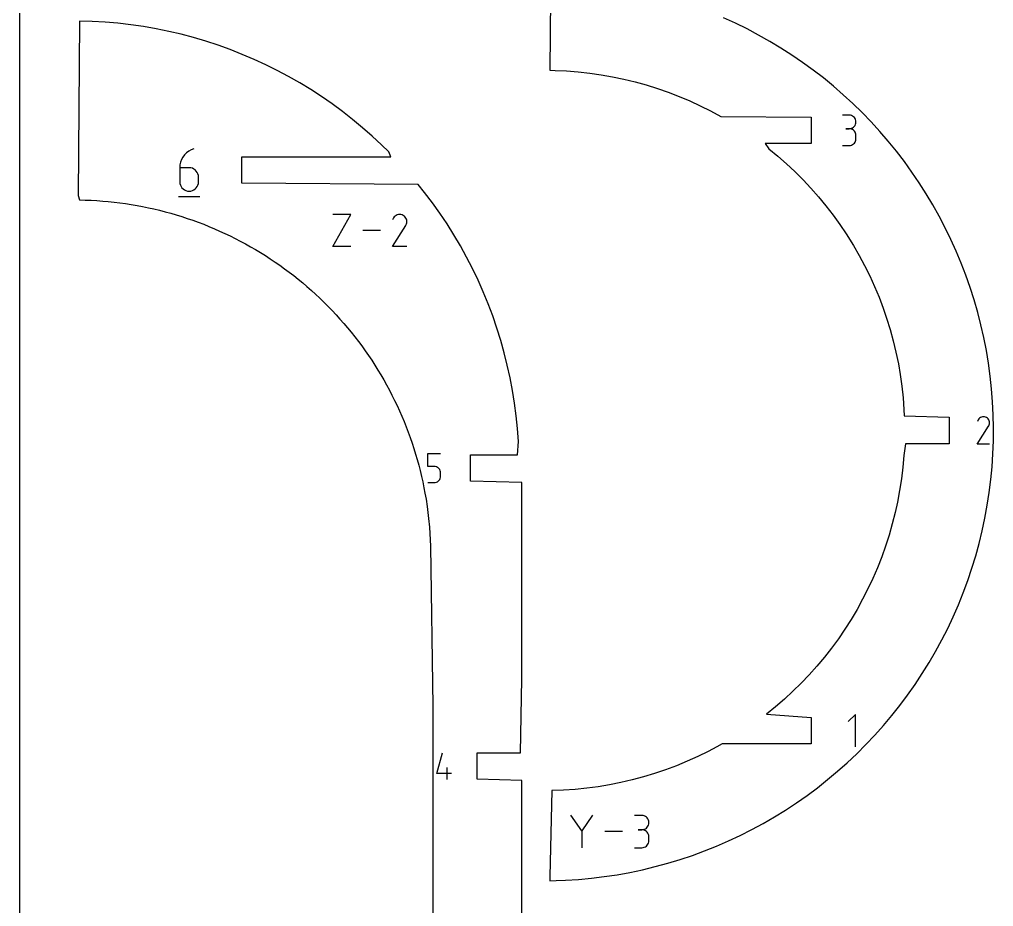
# Model space of a CAD drawing. Extents: x 0 to 1219, y 0 to 609.
# Drawn here: x 0 to 110.7, y 109.2 to 210 of the extents above; entities that cross this region are included whole.
import ezdxf

# ---------------------------------------------------------------- set-up
doc = ezdxf.new("R2010")
doc.units = 0

msp = doc.modelspace()

# ---------------------------------------------------------------- linework, layer by layer
at = {"layer": 'annotation', "color": 1}
for p, q in [((94.301088, 199.167262), (93.534086, 199.167262)), ((94.439035, 199.154881), (94.301088, 199.167262)), ((94.568839, 199.119198), (94.439035, 199.154881)), ((94.68834, 199.062409), (94.568839, 199.119198)), ((94.795379, 198.986709), (94.68834, 199.062409)), ((94.887798, 198.894291), (94.795379, 198.986709)), ((94.963438, 198.787351), (94.887798, 198.894291)), ((95.020139, 198.668084), (94.963438, 198.787351)), ((95.055743, 198.538683), (95.020139, 198.668084)), ((95.020139, 198.133456), (95.055743, 198.263359)), ((95.06809, 198.401343), (95.055743, 198.538683)), ((95.055743, 198.263359), (95.06809, 198.401343)), ((95.06809, 198.401343), (95.06809, 198.401343)), ((94.301088, 197.633258), (93.917046, 197.633258)), ((93.917046, 197.633258), (94.301088, 197.633258)), ((94.301088, 197.633258), (94.439035, 197.645643)), ((94.439035, 197.620876), (94.301088, 197.633258)), ((94.301088, 197.633258), (94.301088, 197.633258)), ((94.439035, 197.645643), (94.568839, 197.681347)), ((94.568839, 197.585194), (94.439035, 197.620876)), ((94.568839, 197.681347), (94.68834, 197.738192)), ((94.68834, 197.528405), (94.568839, 197.585194)), ((94.68834, 197.738192), (94.795379, 197.814002)), ((94.795379, 197.452704), (94.68834, 197.528405)), ((94.795379, 197.814002), (94.887798, 197.906601)), ((94.887798, 197.360287), (94.795379, 197.452704)), ((94.887798, 197.906601), (94.963438, 198.013811)), ((94.963438, 197.253347), (94.887798, 197.360287)), ((94.963438, 198.013811), (95.020139, 198.133456)), ((95.020139, 197.13408), (94.963438, 197.253347)), ((95.055743, 197.004679), (95.020139, 197.13408)), ((94.795379, 195.89786), (94.887798, 195.99026)), ((94.887798, 195.99026), (94.963438, 196.097192)), ((94.963438, 196.097192), (95.020139, 196.216469)), ((95.020139, 196.216469), (95.055743, 196.3459)), ((95.06809, 196.867339), (95.055743, 197.004679)), ((95.055743, 196.3459), (95.06809, 196.483297)), ((95.06809, 196.483297), (95.06809, 196.867339)), ((95.06809, 196.867339), (95.06809, 196.867339)), ((18.981342, 194.874751), (18.760073, 194.652543)), ((19.233515, 195.064917), (18.981342, 194.874751)), ((19.513717, 195.219178), (19.233515, 195.064917)), ((19.819069, 195.333666), (19.513717, 195.219178)), ((19.819069, 195.333666), (19.819069, 195.333666)), ((93.534086, 195.717378), (94.301088, 195.717378)), ((94.301088, 195.717378), (94.439035, 195.729752)), ((94.301088, 195.717378), (94.301088, 195.717378)), ((94.439035, 195.729752), (94.568839, 195.765417)), ((94.568839, 195.765417), (94.68834, 195.822183)), ((94.68834, 195.822183), (94.795379, 195.89786)), ((18.310456, 193.832319), (18.241568, 193.520594)), ((18.421753, 194.127462), (18.310456, 193.832319)), ((18.572585, 194.402158), (18.421753, 194.127462)), ((18.760073, 194.652543), (18.572585, 194.402158)), ((18.241568, 193.520594), (18.217966, 193.196152)), ((18.217966, 193.196152), (18.217966, 191.600768)), ((19.283863, 193.196152), (18.217966, 193.196152)), ((19.475567, 193.179044), (19.283863, 193.196152)), ((19.655954, 193.129704), (19.475567, 193.179044)), ((19.822024, 193.051107), (19.655954, 193.129704)), ((19.970776, 192.946229), (19.822024, 193.051107)), ((20.09921, 192.818045), (19.970776, 192.946229)), ((20.204325, 192.669531), (20.09921, 192.818045)), ((20.283122, 192.503661), (20.204325, 192.669531)), ((18.217966, 191.600768), (18.217966, 191.600768)), ((18.217966, 191.600768), (18.235175, 191.409022)), ((20.332601, 192.323413), (20.283122, 192.503661)), ((20.349761, 192.13176), (20.332601, 192.323413)), ((20.332601, 191.409022), (20.349761, 191.600768)), ((20.349761, 191.600768), (20.349761, 192.13176)), ((20.349761, 192.13176), (20.349761, 192.13176)), ((18.235175, 191.409022), (18.284777, 191.228525)), ((18.284777, 191.228525), (18.363735, 191.062295)), ((18.363735, 191.062295), (18.469012, 190.913353)), ((18.469012, 190.913353), (18.59757, 190.78472)), ((18.59757, 190.78472), (18.746371, 190.679414)), ((18.746371, 190.679414), (18.912379, 190.600457)), ((18.912379, 190.600457), (19.092555, 190.550867)), ((19.092555, 190.550867), (19.283863, 190.533666)), ((19.283863, 190.533666), (19.475567, 190.550867)), ((19.283863, 190.533666), (19.283863, 190.533666)), ((19.475567, 190.550867), (19.655954, 190.600457)), ((19.655954, 190.600457), (19.822024, 190.679414)), ((19.822024, 190.679414), (19.970776, 190.78472)), ((19.970776, 190.78472), (20.09921, 190.913353)), ((20.09921, 190.913353), (20.204325, 191.062295)), ((20.204325, 191.062295), (20.283122, 191.228525)), ((20.283122, 191.228525), (20.332601, 191.409022)), ((18.084465, 189.933666), (20.484465, 189.933666)), ((35.628419, 184.2328), (37.65949, 187.890746)), ((37.65949, 187.890746), (35.628419, 187.890746)), ((42.51229, 187.483997), (42.405621, 187.279376)), ((42.59694, 187.604033), (42.51229, 187.483997)), ((42.698502, 187.704235), (42.59694, 187.604033)), ((42.813886, 187.7838), (42.698502, 187.704235)), ((42.940003, 187.841928), (42.813886, 187.7838)), ((43.073765, 187.877814), (42.940003, 187.841928)), ((43.212083, 187.890656), (43.073765, 187.877814)), ((43.351868, 187.879653), (43.212083, 187.890656)), ((43.490031, 187.844002), (43.351868, 187.879653)), ((43.623483, 187.7829), (43.490031, 187.844002)), ((43.742842, 187.698144), (43.623483, 187.7829)), ((43.623483, 187.7829), (43.623483, 187.7829)), ((43.842639, 187.596437), (43.742842, 187.698144)), ((43.921986, 187.480896), (43.842639, 187.596437)), ((43.979997, 187.354639), (43.921986, 187.480896)), ((44.015784, 187.220783), (43.979997, 187.354639)), ((44.02846, 187.082444), (44.015784, 187.220783)), ((41.031665, 186.061773), (39.031563, 186.061773)), ((42.403327, 184.232771), (43.904493, 186.649455)), ((43.904493, 186.649455), (43.906287, 186.651676)), ((43.904493, 186.649455), (43.904493, 186.649455)), ((43.906287, 186.651676), (43.908008, 186.653915)), ((43.908008, 186.653915), (43.909667, 186.656193)), ((43.909667, 186.656193), (43.911275, 186.658527)), ((43.911275, 186.658527), (43.912843, 186.660936)), ((43.912843, 186.660936), (43.914382, 186.66344)), ((43.914382, 186.66344), (43.915905, 186.666057)), ((43.915905, 186.666057), (43.917422, 186.668806)), ((43.917422, 186.668806), (43.918945, 186.671707)), ((43.918945, 186.671707), (43.980928, 186.804789)), ((43.918945, 186.671707), (43.918945, 186.671707)), ((43.980928, 186.804789), (44.017137, 186.94274)), ((44.017137, 186.94274), (44.02846, 187.082444)), ((37.65949, 184.2328), (35.628419, 184.2328)), ((44.027908, 184.232771), (42.403327, 184.232771)), ((108.955846, 164.550667), (108.864659, 164.375743)), ((109.028211, 164.653281), (108.955846, 164.550667)), ((109.115033, 164.73894), (109.028211, 164.653281)), ((109.21367, 164.806958), (109.115033, 164.73894)), ((109.321484, 164.856649), (109.21367, 164.806958)), ((109.435832, 164.887327), (109.321484, 164.856649)), ((109.554075, 164.898306), (109.435832, 164.887327)), ((109.673572, 164.888899), (109.554075, 164.898306)), ((109.791683, 164.858422), (109.673572, 164.888899)), ((109.905767, 164.806188), (109.791683, 164.858422)), ((110.007802, 164.733733), (109.905767, 164.806188)), ((109.905767, 164.806188), (109.905767, 164.806188)), ((110.093115, 164.646787), (110.007802, 164.733733)), ((110.160947, 164.548016), (110.093115, 164.646787)), ((110.147526, 163.839144), (110.148997, 163.841059)), ((110.148997, 163.841059), (110.150415, 163.843006)), ((110.150415, 163.843006), (110.15179, 163.845001)), ((110.15179, 163.845001), (110.15313, 163.84706)), ((110.15313, 163.84706), (110.154446, 163.849201)), ((110.154446, 163.849201), (110.155748, 163.851438)), ((110.155748, 163.851438), (110.157045, 163.853788)), ((110.157045, 163.853788), (110.158347, 163.856268)), ((110.158347, 163.856268), (110.211334, 163.970035)), ((110.158347, 163.856268), (110.158347, 163.856268)), ((110.210538, 164.440083), (110.160947, 164.548016)), ((110.241131, 164.325654), (110.210538, 164.440083)), ((110.211334, 163.970035), (110.242288, 164.087965)), ((110.251967, 164.207393), (110.241131, 164.325654)), ((110.242288, 164.087965), (110.251967, 164.207393)), ((108.862698, 161.771306), (110.145992, 163.837246)), ((110.145992, 163.837246), (110.147526, 163.839144)), ((110.145992, 163.837246), (110.145992, 163.837246)), ((110.251495, 161.771306), (108.862698, 161.771306)), ((46.392559, 159.247784), (46.392559, 160.719969)), ((46.392559, 160.719969), (47.860806, 160.719969)), ((47.126683, 159.247784), (46.392559, 159.247784)), ((47.258498, 159.236001), (47.126683, 159.247784)), ((47.382621, 159.202018), (47.258498, 159.236001)), ((47.496965, 159.147886), (47.382621, 159.202018)), ((47.599444, 159.075652), (47.496965, 159.147886)), ((47.687969, 158.987367), (47.599444, 159.075652)), ((47.760455, 158.88508), (47.687969, 158.987367)), ((47.814814, 158.770839), (47.760455, 158.88508)), ((47.84896, 158.646695), (47.814814, 158.770839)), ((47.860806, 158.514697), (47.84896, 158.646695)), ((47.860806, 158.148983), (47.860806, 158.514697)), ((47.860806, 158.514697), (47.860806, 158.514697)), ((46.392559, 157.41403), (47.126683, 157.41403)), ((47.126683, 157.41403), (47.258443, 157.425877)), ((47.126683, 157.41403), (47.126683, 157.41403)), ((47.258443, 157.425877), (47.382538, 157.460031)), ((47.382538, 157.460031), (47.496873, 157.514412)), ((47.496873, 157.514412), (47.599358, 157.58694)), ((47.599358, 157.58694), (47.687901, 157.675535)), ((47.687901, 157.675535), (47.760409, 157.778117)), ((47.760409, 157.778117), (47.81479, 157.892605)), ((47.81479, 157.892605), (47.848953, 158.016921)), ((47.848953, 158.016921), (47.860806, 158.148983)), ((95.00628, 131.070957), (94.185718, 130.250163)), ((95.00628, 127.379931), (95.00628, 131.070957)), ((47.423406, 124.363484), (48.091675, 126.707153)), ((49.096726, 124.363484), (47.423406, 124.363484)), ((48.595145, 123.693514), (48.595145, 125.031943)), ((63.899215, 117.827295), (62.670306, 119.604465)), ((65.127893, 119.604465), (63.899215, 117.827295)), ((70.723713, 119.600075), (69.905596, 119.600075)), ((70.870854, 119.586868), (70.723713, 119.600075)), ((71.009308, 119.548807), (70.870854, 119.586868)), ((71.136773, 119.488234), (71.009308, 119.548807)), ((71.250945, 119.407488), (71.136773, 119.488234)), ((71.349523, 119.308912), (71.250945, 119.407488)), ((71.430204, 119.194845), (71.349523, 119.308912)), ((71.490684, 119.067629), (71.430204, 119.194845)), ((71.430204, 118.369754), (71.490684, 118.497373)), ((71.52866, 118.929605), (71.490684, 119.067629)), ((71.490684, 118.497373), (71.52866, 118.635933)), ((71.541831, 118.783113), (71.52866, 118.929605)), ((71.52866, 118.635933), (71.541831, 118.783113)), ((71.541831, 118.783113), (71.541831, 118.783113)), ((63.899215, 117.970309), (63.899215, 115.920049)), ((68.524373, 117.762257), (66.509924, 117.762257)), ((70.723713, 117.96384), (70.314077, 117.96384)), ((70.314077, 117.96384), (70.723713, 117.96384)), ((70.723713, 117.96384), (70.870854, 117.97705)), ((70.870854, 117.950633), (70.723713, 117.96384)), ((70.723713, 117.96384), (70.723713, 117.96384)), ((70.870854, 117.97705), (71.009308, 118.015133)), ((71.009308, 117.912572), (70.870854, 117.950633)), ((71.009308, 118.015133), (71.136773, 118.075767)), ((71.136773, 117.851999), (71.009308, 117.912572)), ((71.136773, 118.075767), (71.250945, 118.156629)), ((71.250945, 117.771254), (71.136773, 117.851999)), ((71.250945, 118.156629), (71.349523, 118.255399)), ((71.349523, 117.672677), (71.250945, 117.771254)), ((71.349523, 118.255399), (71.430204, 118.369754)), ((71.430204, 117.558611), (71.349523, 117.672677)), ((71.490684, 117.431395), (71.430204, 117.558611)), ((71.52866, 117.29337), (71.490684, 117.431395)), ((71.349523, 116.211347), (71.430204, 116.325406)), ((71.430204, 116.325406), (71.490684, 116.452632)), ((71.490684, 116.452632), (71.52866, 116.590689)), ((71.541831, 117.146878), (71.52866, 117.29337)), ((71.52866, 116.590689), (71.541831, 116.737242)), ((71.541831, 116.737242), (71.541831, 117.146878)), ((71.541831, 117.146878), (71.541831, 117.146878)), ((69.905596, 115.92028), (70.723713, 115.92028)), ((70.723713, 115.92028), (70.870854, 115.933479)), ((70.723713, 115.92028), (70.723713, 115.92028)), ((70.870854, 115.933479), (71.009308, 115.971521)), ((71.009308, 115.971521), (71.136773, 116.032069)), ((71.136773, 116.032069), (71.250945, 116.11279)), ((71.250945, 116.11279), (71.349523, 116.211347))]:
    msp.add_line(p, q, dxfattribs=at)
at = {"layer": 'boundary', "color": 5}
for p, q in [((60.38188, 214.496945), (60.288522, 204.26577)), ((6.813543, 209.864509), (6.6675, 190.050501)), ((8.274246, 209.822403), (6.813543, 209.864509)), ((9.733132, 209.738215), (8.274246, 209.822403)), ((11.188978, 209.612036), (9.733132, 209.738215)), ((12.640585, 209.443956), (11.188978, 209.612036)), ((14.086742, 209.234103), (12.640585, 209.443956)), ((15.526262, 208.982677), (14.086742, 209.234103)), ((81.363839, 209.611466), (80.021178, 210.221213)), ((82.688368, 208.963279), (81.363839, 209.611466)), ((16.957921, 208.689859), (15.526262, 208.982677)), ((18.380557, 208.355935), (16.957921, 208.689859)), ((19.792983, 207.98114), (18.380557, 208.355935)), ((83.993673, 208.27719), (82.688368, 208.963279)), ((85.278666, 207.553772), (83.993673, 208.27719)), ((21.194012, 207.565806), (19.792983, 207.98114)), ((22.582481, 207.110262), (21.194012, 207.565806)), ((23.957251, 206.61492), (22.582481, 207.110262)), ((86.542273, 206.79362), (85.278666, 207.553772)), ((25.317185, 206.080147), (23.957251, 206.61492)), ((26.661132, 205.5064), (25.317185, 206.080147)), ((87.783455, 205.997368), (86.542273, 206.79362)), ((89.001167, 205.165674), (87.783455, 205.997368)), ((27.987989, 204.894185), (26.661132, 205.5064)), ((29.296654, 204.243995), (27.987989, 204.894185)), ((90.194412, 204.299239), (89.001167, 205.165674)), ((30.586025, 203.556355), (29.296654, 204.243995)), ((60.288522, 204.26577), (60.873107, 204.251874)), ((60.873107, 204.251874), (62.187469, 204.191799)), ((62.187469, 204.191799), (63.499199, 204.089496)), ((63.499199, 204.089496), (64.806978, 203.9451)), ((64.806978, 203.9451), (66.109429, 203.758742)), ((66.109429, 203.758742), (67.405226, 203.530626)), ((91.362188, 203.398782), (90.194412, 204.299239)), ((31.855062, 202.831847), (30.586025, 203.556355)), ((33.102672, 202.071059), (31.855062, 202.831847)), ((67.405226, 203.530626), (68.69301, 203.260987)), ((68.69301, 203.260987), (69.971469, 202.950093)), ((69.971469, 202.950093), (71.239279, 202.59827)), ((71.239279, 202.59827), (72.495117, 202.205891)), ((92.503524, 202.465041), (91.362188, 203.398782)), ((34.327852, 201.274638), (33.102672, 202.071059)), ((72.495117, 202.205891), (73.737686, 201.773351)), ((73.737686, 201.773351), (74.965728, 201.301102)), ((93.617488, 201.498796), (92.503524, 202.465041)), ((94.703142, 200.500854), (93.617488, 201.498796)), ((35.529559, 200.443264), (34.327852, 201.274638)), ((36.7068, 199.577594), (35.529559, 200.443264)), ((74.965728, 201.301102), (76.177948, 200.789626)), ((76.177948, 200.789626), (77.373102, 200.239456)), ((95.759588, 199.472035), (94.703142, 200.500854)), ((37.85862, 198.67837), (36.7068, 199.577594)), ((77.373102, 200.239456), (78.549951, 199.651163)), ((78.549951, 199.651163), (79.707293, 199.025355)), ((96.785945, 198.413196), (95.759588, 199.472035)), ((38.984047, 197.746329), (37.85862, 198.67837)), ((79.707293, 199.025355), (89.984021, 198.944269)), ((89.984021, 198.944269), (89.984021, 195.94427)), ((97.781365, 197.325225), (96.785945, 198.413196)), ((40.082127, 196.782222), (38.984047, 197.746329)), ((98.745014, 196.20902), (97.781365, 197.325225)), ((41.151975, 195.786905), (40.082127, 196.782222)), ((89.984021, 195.94427), (84.747985, 195.94427)), ((84.747985, 195.94427), (85.160145, 195.357481)), ((99.676096, 195.065512), (98.745014, 196.20902)), ((41.96012, 194.990379), (41.151975, 195.786905)), ((42.212681, 194.433666), (41.96012, 194.990379)), ((85.160145, 195.357481), (86.176059, 194.521452)), ((100.573835, 193.895641), (99.676096, 195.065512)), ((25.284465, 191.433667), (25.284465, 194.433666)), ((25.284465, 194.433666), (42.212681, 194.433666)), ((86.176059, 194.521452), (87.164577, 193.653213)), ((101.43749, 192.700386), (100.573835, 193.895641)), ((87.164577, 193.653213), (88.124686, 192.753642)), ((88.124686, 192.753642), (89.055375, 191.823686)), ((102.266346, 191.480739), (101.43749, 192.700386)), ((89.055375, 191.823686), (89.9557, 190.864306)), ((45.313647, 191.283667), (25.284465, 191.433667)), ((46.047364, 190.371416), (45.313647, 191.283667)), ((89.9557, 190.864306), (90.82473, 189.876482)), ((103.059707, 190.237713), (102.266346, 191.480739)), ((6.6675, 190.050501), (6.831007, 189.541981)), ((6.831007, 189.541981), (7.469933, 189.52127)), ((7.469933, 189.52127), (8.143972, 189.49942)), ((8.143972, 189.49942), (8.782216, 189.458036)), ((8.782216, 189.458036), (9.454879, 189.414421)), ((9.454879, 189.414421), (10.091739, 189.352357)), ((10.091739, 189.352357), (10.762333, 189.287006)), ((46.929977, 189.206843), (46.047364, 190.371416)), ((90.82473, 189.876482), (91.661559, 188.861241)), ((103.816919, 188.972341), (103.059707, 190.237713)), ((10.762333, 189.287006), (11.397137, 189.204304)), ((11.397137, 189.204304), (12.064991, 189.117297)), ((12.064991, 189.117297), (12.69704, 189.014061)), ((12.69704, 189.014061), (13.361459, 188.905537)), ((13.361459, 188.905537), (13.990081, 188.781834)), ((13.990081, 188.781834), (14.650394, 188.651894)), ((14.650394, 188.651894), (15.274901, 188.507855)), ((15.274901, 188.507855), (15.930428, 188.356661)), ((15.930428, 188.356661), (16.550165, 188.192403)), ((47.778654, 188.017345), (46.929977, 189.206843)), ((91.661559, 188.861241), (92.465331, 187.819632)), ((104.537345, 187.685671), (103.816919, 188.972341)), ((16.550165, 188.192403), (17.200251, 188.020102)), ((17.200251, 188.020102), (17.814524, 187.835831)), ((17.814524, 187.835831), (18.458483, 187.642654)), ((18.458483, 187.642654), (19.066655, 187.43852)), ((19.066655, 187.43852), (19.703853, 187.224644)), ((19.703853, 187.224644), (20.305245, 187.000868)), ((48.592691, 186.803859), (47.778654, 188.017345)), ((92.465331, 187.819632), (93.238894, 186.747378)), ((105.220395, 186.378774), (104.537345, 187.685671)), ((20.305245, 187.000868), (20.935016, 186.766532)), ((20.935016, 186.766532), (21.528989, 186.52334)), ((21.528989, 186.52334), (22.1507, 186.268792)), ((22.1507, 186.268792), (22.736613, 186.006448)), ((22.736613, 186.006448), (23.349634, 185.731966)), ((49.371434, 185.567452), (48.592691, 186.803859)), ((93.238894, 186.747378), (93.967672, 185.665851)), ((105.8655, 185.052738), (105.220395, 186.378774)), ((23.349634, 185.731966), (23.926857, 185.450734)), ((23.926857, 185.450734), (24.530557, 185.156602)), ((24.530557, 185.156602), (25.098451, 184.856781)), ((50.114218, 184.309093), (49.371434, 185.567452)), ((93.967672, 185.665851), (94.777299, 184.375109)), ((106.472127, 183.708663), (105.8655, 185.052738)), ((25.098451, 184.856781), (25.692211, 184.543303)), ((25.692211, 184.543303), (26.25018, 184.225209)), ((26.25018, 184.225209), (26.833409, 183.892713)), ((26.833409, 183.892713), (27.380828, 183.556676)), ((50.820419, 183.029856), (50.114218, 184.309093)), ((94.777299, 184.375109), (95.435358, 183.235734)), ((27.380828, 183.556676), (27.952914, 183.205497)), ((27.952914, 183.205497), (28.489214, 182.851892)), ((28.489214, 182.851892), (29.0496, 182.482407)), ((51.489461, 181.730801), (50.820419, 183.029856)), ((95.435358, 183.235734), (96.056444, 182.075796)), ((107.039764, 182.347661), (106.472127, 183.708663)), ((29.0496, 182.482407), (29.574189, 182.111611)), ((29.574189, 182.111611), (30.122294, 181.724192)), ((30.122294, 181.724192), (30.634593, 181.33661)), ((52.120782, 180.413015), (51.489461, 181.730801)), ((96.056444, 182.075796), (96.639919, 180.896501)), ((107.567942, 180.970866), (107.039764, 182.347661)), ((30.634593, 181.33661), (31.169856, 180.931653)), ((31.169856, 180.931653), (31.669322, 180.527694)), ((31.669322, 180.527694), (32.191209, 180.105602)), ((96.639919, 180.896501), (97.185211, 179.699066)), ((108.056229, 179.579422), (107.567942, 180.970866)), ((32.191209, 180.105602), (32.677289, 179.685705)), ((32.677289, 179.685705), (33.185262, 179.246897)), ((52.713866, 179.077577), (52.120782, 180.413015)), ((97.185211, 179.699066), (97.691735, 178.484717)), ((108.504214, 178.174485), (108.056229, 179.579422)), ((33.185262, 179.246897), (33.65744, 178.81154)), ((33.65744, 178.81154), (34.150997, 178.356472)), ((34.150997, 178.356472), (34.608751, 177.906136)), ((53.268217, 177.725613), (52.713866, 179.077577)), ((97.691735, 178.484717), (98.158964, 177.25472)), ((34.608751, 177.906136), (35.087386, 177.435259)), ((35.087386, 177.435259), (35.530218, 176.970435)), ((53.783368, 176.358218), (53.268217, 177.725613)), ((98.158964, 177.25472), (98.55803, 176.094501)), ((108.911529, 176.757221), (108.504214, 178.174485)), ((35.530218, 176.970435), (35.993448, 176.484202)), ((35.993448, 176.484202), (36.420877, 176.005412)), ((54.258908, 174.976565), (53.783368, 176.358218)), ((98.55803, 176.094501), (98.952672, 174.822616)), ((109.27783, 175.328813), (108.911529, 176.757221)), ((36.420877, 176.005412), (36.868237, 175.504296)), ((36.868237, 175.504296), (37.279791, 175.012091)), ((37.279791, 175.012091), (37.710821, 174.496593)), ((54.694425, 173.581762), (54.258908, 174.976565)), ((109.602811, 173.89044), (109.27783, 175.328813)), ((37.710821, 174.496593), (38.106061, 173.99153)), ((38.106061, 173.99153), (38.52034, 173.462136)), ((98.952672, 174.822616), (99.305248, 173.540262)), ((109.886212, 172.443295), (109.602811, 173.89044)), ((38.52034, 173.462136), (38.898826, 172.944803)), ((38.898826, 172.944803), (39.295935, 172.402014)), ((55.089563, 172.175009), (54.694425, 173.581762)), ((99.305248, 173.540262), (99.61786, 172.239026)), ((39.295935, 172.402014), (39.657235, 171.873021)), ((39.657235, 171.873021), (40.036769, 171.31733)), ((55.443986, 170.757439), (55.089563, 172.175009)), ((99.61786, 172.239026), (99.8886, 170.92377)), ((110.127785, 170.988587), (109.886212, 172.443295)), ((40.036769, 171.31733), (40.380504, 170.7773)), ((40.380504, 170.7773), (40.742092, 170.209222)), ((55.757424, 169.330269), (55.443986, 170.757439)), ((99.8886, 170.92377), (100.096742, 169.715256)), ((110.327342, 169.527518), (110.127785, 170.988587)), ((40.742092, 170.209222), (41.067886, 169.658828)), ((41.067886, 169.658828), (41.411176, 169.078876)), ((100.096742, 169.715256), (100.284614, 168.385962)), ((110.484706, 168.061309), (110.327342, 169.527518)), ((41.411176, 169.078876), (41.718655, 168.518781)), ((41.718655, 168.518781), (42.043284, 167.927445)), ((56.029585, 167.89464), (55.757424, 169.330269)), ((100.284614, 168.385962), (100.428228, 167.055932)), ((42.043284, 167.927445), (42.332114, 167.358382)), ((42.332114, 167.358382), (42.637773, 166.756162)), ((56.26027, 166.451758), (56.029585, 167.89464)), ((110.599754, 166.591173), (110.484706, 168.061309)), ((42.637773, 166.756162), (42.907639, 166.178871)), ((42.907639, 166.178871), (43.194025, 165.56624)), ((56.449266, 165.002843), (56.26027, 166.451758)), ((100.428228, 167.055932), (100.527688, 165.730476)), ((110.672383, 165.118332), (110.599754, 166.591173)), ((43.194025, 165.56624), (43.444616, 164.981531)), ((43.444616, 164.981531), (43.711448, 164.358925)), ((56.596429, 163.549072), (56.449266, 165.002843)), ((100.527688, 165.730476), (100.560553, 164.984857)), ((100.560553, 164.984857), (105.648676, 164.834857)), ((110.702542, 163.644008), (110.672383, 165.118332)), ((43.711448, 164.358925), (43.942475, 163.767663)), ((105.648676, 164.834857), (105.648676, 161.834857)), ((43.942475, 163.767663), (44.189483, 163.135501)), ((44.189483, 163.135501), (44.400707, 162.538611)), ((56.701625, 162.091643), (56.596429, 163.549072)), ((110.690201, 162.169429), (110.702542, 163.644008)), ((44.400707, 162.538611), (44.627671, 161.897241)), ((44.627671, 161.897241), (44.818826, 161.295754)), ((56.611381, 160.567), (56.701625, 162.091643)), ((100.714845, 161.834857), (100.498838, 160.497534)), ((105.648676, 161.834857), (100.714845, 161.834857)), ((110.635373, 160.695821), (110.690201, 162.169429)), ((44.818826, 161.295754), (45.025503, 160.645428)), ((45.025503, 160.645428), (45.196392, 160.040534)), ((51.259521, 157.567), (51.259521, 160.567)), ((51.259521, 160.567), (56.611381, 160.567)), ((110.538103, 159.224401), (110.635373, 160.695821)), ((45.196392, 160.040534), (45.382603, 159.381407)), ((100.498838, 160.497534), (100.384112, 159.159191)), ((45.382603, 159.381407), (45.533006, 158.774514)), ((45.533006, 158.774514), (45.69856, 158.106485)), ((100.384112, 159.159191), (100.226023, 157.829736)), ((110.398466, 157.756392), (110.538103, 159.224401)), ((45.69856, 158.106485), (45.828321, 157.499305)), ((45.828321, 157.499305), (45.973071, 156.821994)), ((57.086158, 157.417), (51.259521, 157.567)), ((57.08152, 135.074242), (57.086158, 157.417)), ((100.226023, 157.829736), (100.025788, 156.514226)), ((110.216583, 156.293022), (110.398466, 157.756392)), ((45.973071, 156.821994), (46.082027, 156.216907)), ((46.082027, 156.216907), (46.205845, 155.529292)), ((100.025788, 156.514226), (99.782489, 155.203971)), ((109.992602, 154.8355), (110.216583, 156.293022)), ((46.205845, 155.529292), (46.329654, 154.685886)), ((99.782489, 155.203971), (99.519433, 154.004945)), ((46.329654, 154.685886), (46.499384, 153.32717)), ((99.519433, 154.004945), (99.198468, 152.726947)), ((109.726715, 153.38504), (109.992602, 154.8355)), ((46.499384, 153.32717), (46.591044, 152.359992)), ((109.419134, 151.942842), (109.726715, 153.38504)), ((46.591044, 152.359992), (46.651469, 151.615492)), ((99.198468, 152.726947), (98.836528, 151.459946)), ((109.070126, 150.510109), (109.419134, 151.942842)), ((46.651469, 151.615492), (46.71382, 150.18095)), ((98.836528, 151.459946), (98.433998, 150.20525)), ((46.71382, 150.18095), (46.974685, 132.015808)), ((98.433998, 150.20525), (97.991304, 148.964159)), ((108.679967, 149.088027), (109.070126, 150.510109)), ((97.991304, 148.964159), (97.50888, 147.737961)), ((108.248991, 147.677779), (108.679967, 149.088027)), ((97.50888, 147.737961), (96.987247, 146.527926)), ((107.777555, 146.280538), (108.248991, 147.677779)), ((96.987247, 146.527926), (96.42693, 145.33531)), ((107.26605, 144.89746), (107.777555, 146.280538)), ((96.42693, 145.33531), (95.828518, 144.161346)), ((95.828518, 144.161346), (95.192639, 143.007251)), ((106.714903, 143.529702), (107.26605, 144.89746)), ((95.192639, 143.007251), (94.519939, 141.87422)), ((106.124564, 142.178392), (106.714903, 143.529702)), ((94.519939, 141.87422), (93.811127, 140.76343)), ((105.495528, 140.844655), (106.124564, 142.178392)), ((93.811127, 140.76343), (93.066923, 139.676031)), ((104.828321, 139.529599), (105.495528, 140.844655)), ((93.066923, 139.676031), (92.288108, 138.61315)), ((104.123495, 138.23432), (104.828321, 139.529599)), ((92.288108, 138.61315), (91.475486, 137.575887)), ((91.475486, 137.575887), (90.629897, 136.565316)), ((103.381634, 136.959889), (104.123495, 138.23432)), ((90.629897, 136.565316), (89.752222, 135.582488)), ((102.603349, 135.707364), (103.381634, 136.959889)), ((56.931519, 126.700333), (57.08152, 135.074242)), ((89.752222, 135.582488), (88.843371, 134.628416)), ((101.789295, 134.477791), (102.603349, 135.707364)), ((88.843371, 134.628416), (87.904284, 133.704094)), ((100.940143, 133.272185), (101.789295, 134.477791)), ((87.904284, 133.704094), (86.935936, 132.810478)), ((100.056607, 132.091553), (100.940143, 133.272185)), ((46.974685, 132.015808), (46.973346, 122.890501)), ((85.939324, 131.948491), (84.915485, 131.119027)), ((86.935936, 132.810478), (85.939324, 131.948491)), ((99.139413, 130.936875), (100.056607, 132.091553)), ((84.915485, 131.119027), (89.982565, 130.725444)), ((89.982565, 130.725444), (89.982564, 127.725444)), ((98.189322, 129.809105), (99.139413, 130.936875)), ((97.207125, 128.709184), (98.189322, 129.809105)), ((96.193635, 127.638023), (97.207125, 128.709184)), ((79.24723, 127.388054), (78.261937, 126.87093)), ((79.844198, 127.725444), (79.24723, 127.388054)), ((89.982564, 127.725444), (79.844198, 127.725444)), ((95.149701, 126.596517), (96.193635, 127.638023)), ((52.027492, 123.700333), (52.027492, 126.700333)), ((52.027492, 126.700333), (56.931519, 126.700333)), ((77.078651, 126.291209), (75.877316, 125.749875)), ((78.261937, 126.87093), (77.078651, 126.291209)), ((94.076184, 125.585525), (95.149701, 126.596517)), ((74.659194, 125.247487), (73.425522, 124.784567)), ((75.877316, 125.749875), (74.659194, 125.247487)), ((92.973981, 124.60589), (94.076184, 125.585525)), ((72.177594, 124.361596), (70.916704, 123.979009)), ((73.425522, 124.784567), (72.177594, 124.361596)), ((91.844004, 123.658426), (92.973981, 124.60589)), ((46.973346, 122.890501), (46.973346, 102.42319)), ((57.08152, 123.550333), (52.027492, 123.700333)), ((57.08152, 122.281748), (57.08152, 123.550333)), ((67.069347, 123.077313), (65.769769, 122.85981)), ((68.361258, 123.336535), (67.069347, 123.077313)), ((69.644153, 123.637203), (68.361258, 123.336535)), ((70.916704, 123.979009), (69.644153, 123.637203)), ((90.687201, 122.743917), (91.844004, 123.658426)), ((57.08152, 109.48943), (57.08152, 122.281748)), ((60.521753, 122.410806), (60.288522, 112.637032)), ((61.838493, 122.459628), (60.521753, 122.410806)), ((63.152995, 122.550807), (61.838493, 122.459628)), ((64.463874, 122.684247), (63.152995, 122.550807)), ((65.769769, 122.85981), (64.463874, 122.684247)), ((88.296937, 121.016783), (89.504513, 121.863126)), ((89.504513, 121.863126), (90.687201, 122.743917)), ((87.065474, 120.205591), (88.296937, 121.016783)), ((85.811139, 119.430226), (87.065474, 120.205591)), ((83.238065, 117.989515), (84.534987, 118.691329)), ((84.534987, 118.691329), (85.811139, 119.430226)), ((81.921464, 117.325369), (83.238065, 117.989515)), ((79.233592, 116.112245), (80.586272, 116.699438)), ((80.586272, 116.699438), (81.921464, 117.325369)), ((76.480291, 115.05599), (77.864552, 115.564277)), ((77.864552, 115.564277), (79.233592, 116.112245)), ((72.247719, 113.773269), (73.670707, 114.160116)), ((73.670707, 114.160116), (75.081955, 114.587808)), ((75.081955, 114.587808), (76.480291, 115.05599)), ((67.920201, 112.860857), (69.371271, 113.123371)), ((69.371271, 113.123371), (70.81418, 113.427593)), ((70.81418, 113.427593), (72.247719, 113.773269)), ((60.288522, 112.637032), (60.288523, 112.170738)), ((60.288523, 112.170738), (61.012837, 112.186489)), ((61.012837, 112.186489), (62.058394, 112.231719)), ((62.058394, 112.231719), (63.530042, 112.325569)), ((63.530042, 112.325569), (64.998367, 112.461791)), ((64.998367, 112.461791), (66.462158, 112.64027)), ((66.462158, 112.64027), (67.920201, 112.860857)), ((57.081519, 96.696933), (57.08152, 109.48943))]:
    msp.add_line(p, q, dxfattribs=at)
at = {"layer": 'frame', "color": 5}
msp.add_line((0, 609), (0, 0), dxfattribs=at)

doc.saveas('drawing.dxf')
